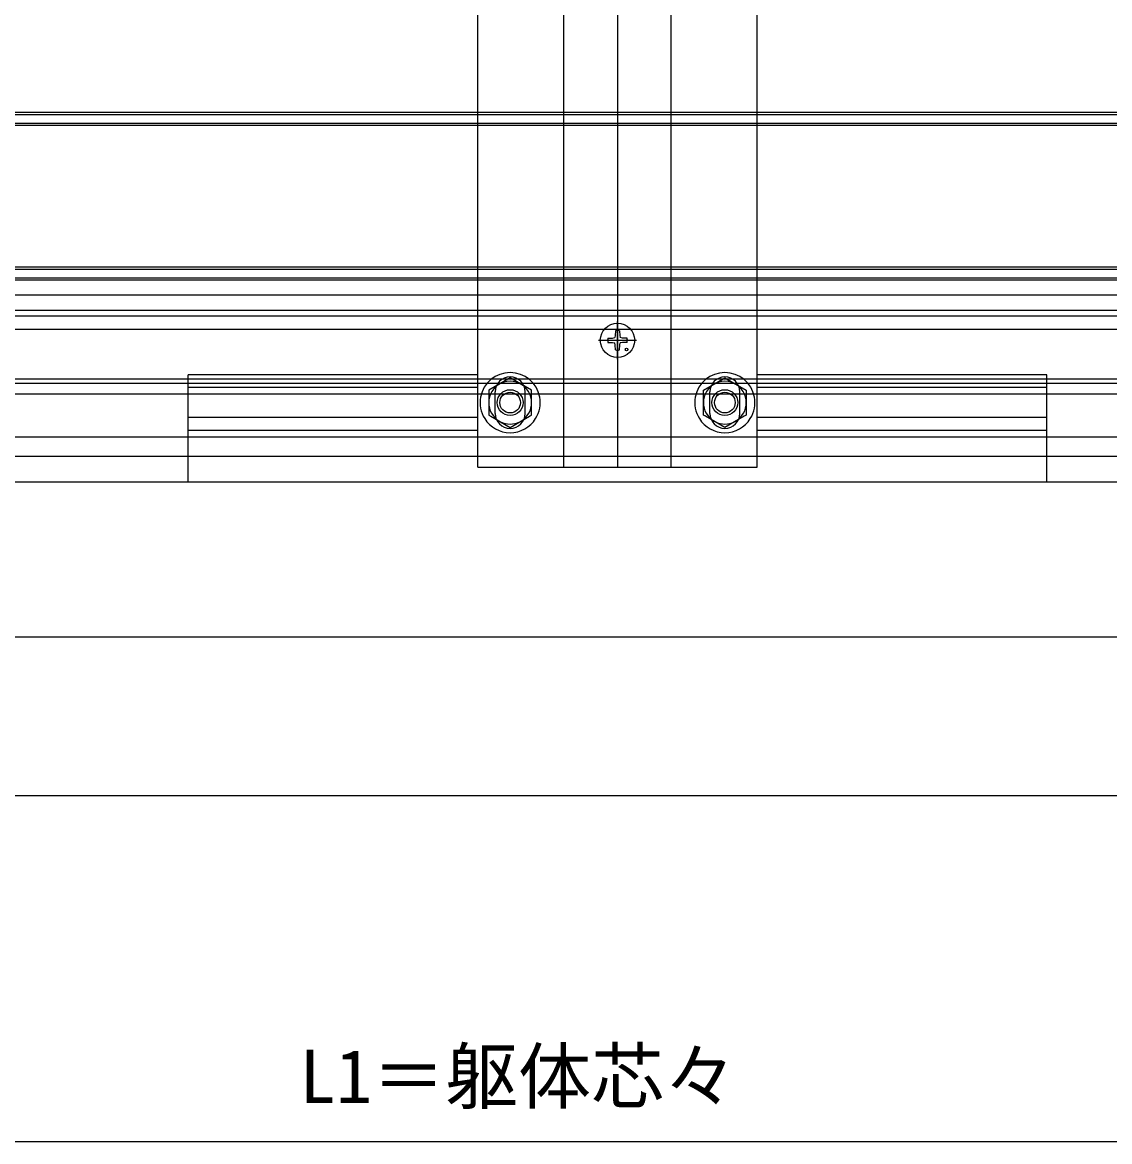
# Model space of a CAD drawing. Units: millimetres, scale not verified. Extents: x -875 to 875, y -1304 to 1297.
# Drawn here: x -368.6 to -115.4, y -1024.2 to -763.7 of the extents above; entities that cross this region are included whole.
import ezdxf
from ezdxf.enums import TextEntityAlignment as Align

# ---------------------------------------------------------------- set-up
doc = ezdxf.new("R2010")
doc.units = ezdxf.units.MM
doc.header["$LTSCALE"] = 8
for name, color, linetype in [('0-4_YKK_12', 2, 'Continuous'), ('0-5_YKK_13', 4, 'Continuous'), ('0-7_YKK_D', 6, 'Continuous')]:
    doc.layers.add(name, color=color, linetype=linetype)
doc.styles.add('ＭＳ ゴシック', font='')
doc.styles.get('ＭＳ ゴシック').set_extended_font_data('MS Gothic')

msp = doc.modelspace()

# ---------------------------------------------------------------- linework, layer by layer
at = {"layer": '0-4_YKK_12'}
for p, q in [((-230, -224.7), (-230, -867.2)), ((-262.5, -867.2), (-262.5, -322.7)), ((-242.5, -867.2), (-242.5, -322.7)), ((-217.5, -867.2), (-217.5, -322.7)), ((-197.5, -867.2), (-197.5, -322.7)), ((-475, -832), (15, -832)), ((-262.5, -845.7), (-330, -845.7)), ((-330, -870.7), (-330, -845.7)), ((-130, -845.7), (-197.5, -845.7)), ((-130, -870.7), (-130, -845.7)), ((-475, -846.7), (15, -846.7)), ((-475, -847.7), (15, -847.7)), ((-262.5, -848.7), (-330, -848.7)), ((-130, -848.7), (-197.5, -848.7)), ((-258.5, -854.7), (-258.5, -849.7)), ((-251.5, -854.7), (-251.5, -849.7)), ((-208.5, -854.7), (-208.5, -849.7)), ((-201.5, -854.7), (-201.5, -849.7)), ((-262.5, -855.7), (-330, -855.7)), ((-130, -855.7), (-197.5, -855.7)), ((-262.5, -858.7), (-330, -858.7)), ((-130, -858.7), (-197.5, -858.7)), ((-262.5, -867.2), (-197.5, -867.2)), ((32.5, -870.7), (-492.5, -870.7)), ((-577.5, -906.7), (717.5, -906.7)), ((32.5, -943.7), (-492.5, -943.7))]:
    msp.add_line(p, q, dxfattribs=at)
for points in [[(-475, -870.7), (-475, -830.7), (15, -830.7)], [(-475, -860.162), (-456.15, -860.162), (-1.5, -860.162), (15, -860.162)], [(-475, -864.7), (-456.15, -864.7), (-1.5, -864.7), (15, -864.7)]]:
    msp.add_lwpolyline(points, dxfattribs=at)
for centre, start, end in [((-255, -849.7), 0, 180), ((-205, -849.7), 0, 180), ((-255, -854.7), 180, 0), ((-205, -854.7), 180, 0)]:
    msp.add_arc(centre, 3.5, start, end, dxfattribs=at)
at = {"layer": '0-5_YKK_13'}
for p, q in [((-230, -842.1), (-230, -833.3)), ((-230.5, -835.455), (-230.519, -836.563)), ((-229.5, -835.455), (-229.481, -836.563)), ((-234.4, -837.7), (-225.6, -837.7)), ((-232.245, -837.2), (-231.137, -837.181)), ((-232.245, -838.2), (-231.137, -838.219)), ((-231.137, -837.181), (-230.62, -837.08)), ((-231.137, -838.219), (-230.62, -838.32)), ((-230.519, -836.563), (-230.62, -837.08)), ((-230.519, -838.837), (-230.62, -838.32)), ((-229.481, -836.563), (-229.38, -837.08)), ((-229.481, -838.837), (-229.38, -838.32)), ((-228.863, -837.181), (-229.38, -837.08)), ((-228.863, -838.219), (-229.38, -838.32)), ((-227.755, -837.2), (-228.863, -837.181)), ((-227.755, -838.2), (-228.863, -838.219)), ((-230.5, -839.945), (-230.519, -838.837)), ((-229.5, -839.945), (-229.481, -838.837)), ((-250, -849.313), (-255, -846.426)), ((-210, -849.313), (-205, -846.426)), ((-260, -850.335), (-260, -855.087)), ((-250, -850.208), (-250, -849.313)), ((-250, -850.335), (-250, -849.313)), ((-250, -855.087), (-250, -850.208)), ((-250, -855.087), (-250, -850.335)), ((-210, -850.208), (-210, -849.313)), ((-210, -850.335), (-210, -849.313)), ((-210, -855.087), (-210, -850.208)), ((-210, -855.087), (-210, -850.335)), ((-200, -850.335), (-200, -855.087)), ((-260, -855.087), (-259.638, -855.296)), ((-260, -855.087), (-259.483, -855.385)), ((-259.483, -855.385), (-255, -857.974)), ((-255, -857.974), (-250.517, -855.385)), ((-250.517, -855.385), (-250, -855.087)), ((-250.39, -855.312), (-250, -855.087)), ((-209.61, -855.312), (-210, -855.087)), ((-209.483, -855.385), (-210, -855.087)), ((-205, -857.974), (-209.483, -855.385)), ((-200.517, -855.385), (-205, -857.974)), ((-200, -855.087), (-200.517, -855.385)), ((-200, -855.087), (-200.362, -855.296))]:
    msp.add_line(p, q, dxfattribs=at)
for points in [[(15, -784.7), (-1.5, -784.7), (-456.15, -784.7), (-475, -784.7)], [(15, -785.2), (-1.5, -785.2), (-456.15, -785.2), (-475, -785.2)], [(15, -787.2), (-1.5, -787.2), (-456.15, -787.2), (-475, -787.2)], [(15, -787.7), (-1.5, -787.7), (-456.15, -787.7), (-475, -787.7)], [(15, -820.7), (-1.5, -820.7), (-457.5, -820.7)], [(15, -821.2), (-1.5, -821.2), (-457.5, -821.2)], [(15, -823.2), (-1.5, -823.2), (-457.5, -823.2)], [(15, -823.7), (-1.5, -823.7), (-457.5, -823.7)], [(15, -827.2), (-1.5, -827.2), (-457.5, -827.2)], [(15, -835.2), (-1.5, -835.2), (-457.5, -835.2)], [(-255, -846.426), (-260, -849.313), (-260, -850.335)], [(-205, -846.426), (-200, -849.313), (-200, -850.335)], [(15, -850.2), (-1.5, -850.2), (-456.15, -850.2), (-475, -850.2)]]:
    msp.add_lwpolyline(points, dxfattribs=at)
for centre, radius in [((-230, -837.7), 4), ((-227.879, -839.821), 0.3), ((-255, -852.2), 3), ((-205, -852.2), 3), ((-255, -852.2), 2.4), ((-205, -852.2), 2.4)]:
    msp.add_circle(centre, radius, dxfattribs=at)
for centre, radius, start, end in [((-230, -837.7), 2.3, 77.44414, 102.55586), ((-230, -837.7), 2.3, 167.44414, 192.55586), ((-230, -837.7), 2.3, 347.44414, 12.55586), ((-230, -837.7), 2.3, 257.44414, 282.55586), ((-255, -852.2), 7, 10.52433, 169.47567), ((-205, -852.2), 7, 10.52433, 169.47567), ((-255, -852.2), 5, 23.1324, 156.8676), ((-255, -852.2), 5, 23.1324, 156.8676), ((-205, -852.2), 5, 23.1324, 156.8676), ((-205, -852.2), 5, 23.1324, 156.8676), ((-255, -852.2), 7, 169.47567, 212.11583), ((-255, -852.2), 5, 156.8676, 217.3832), ((-255, -852.2), 5, 156.8676, 217.3832), ((-255, -852.2), 5, 322.6168, 23.1324), ((-255, -852.2), 5, 322.6168, 23.1324), ((-255, -852.2), 7, 327.88417, 10.52433), ((-205, -852.2), 7, 169.47567, 212.11583), ((-205, -852.2), 5, 156.8676, 217.3832), ((-205, -852.2), 5, 156.8676, 217.3832), ((-205, -852.2), 5, 322.6168, 23.1324), ((-205, -852.2), 5, 322.6168, 23.1324), ((-205, -852.2), 7, 327.88417, 10.52433), ((-255, -852.2), 7, 212.11583, 327.88417), ((-255, -852.2), 5, 217.3832, 322.6168), ((-255, -852.2), 5, 217.3832, 322.6168), ((-205, -852.2), 7, 212.11583, 327.88417), ((-205, -852.2), 5, 217.3832, 322.6168), ((-205, -852.2), 5, 217.3832, 322.6168)]:
    msp.add_arc(centre, radius, start, end, dxfattribs=at)
at = {"layer": '0-7_YKK_D'}
msp.add_line((-530, -1024.2), (70, -1024.2), dxfattribs=at)

# ---------------------------------------------------------------- texts
at = {"layer": '0-7_YKK_D', "style": 'ＭＳ ゴシック'}
msp.add_text('L1＝躯体芯々', height=12.46, dxfattribs=at).set_placement((-304.085, -1018.978), align=Align.BOTTOM_LEFT)

doc.saveas('drawing.dxf')
